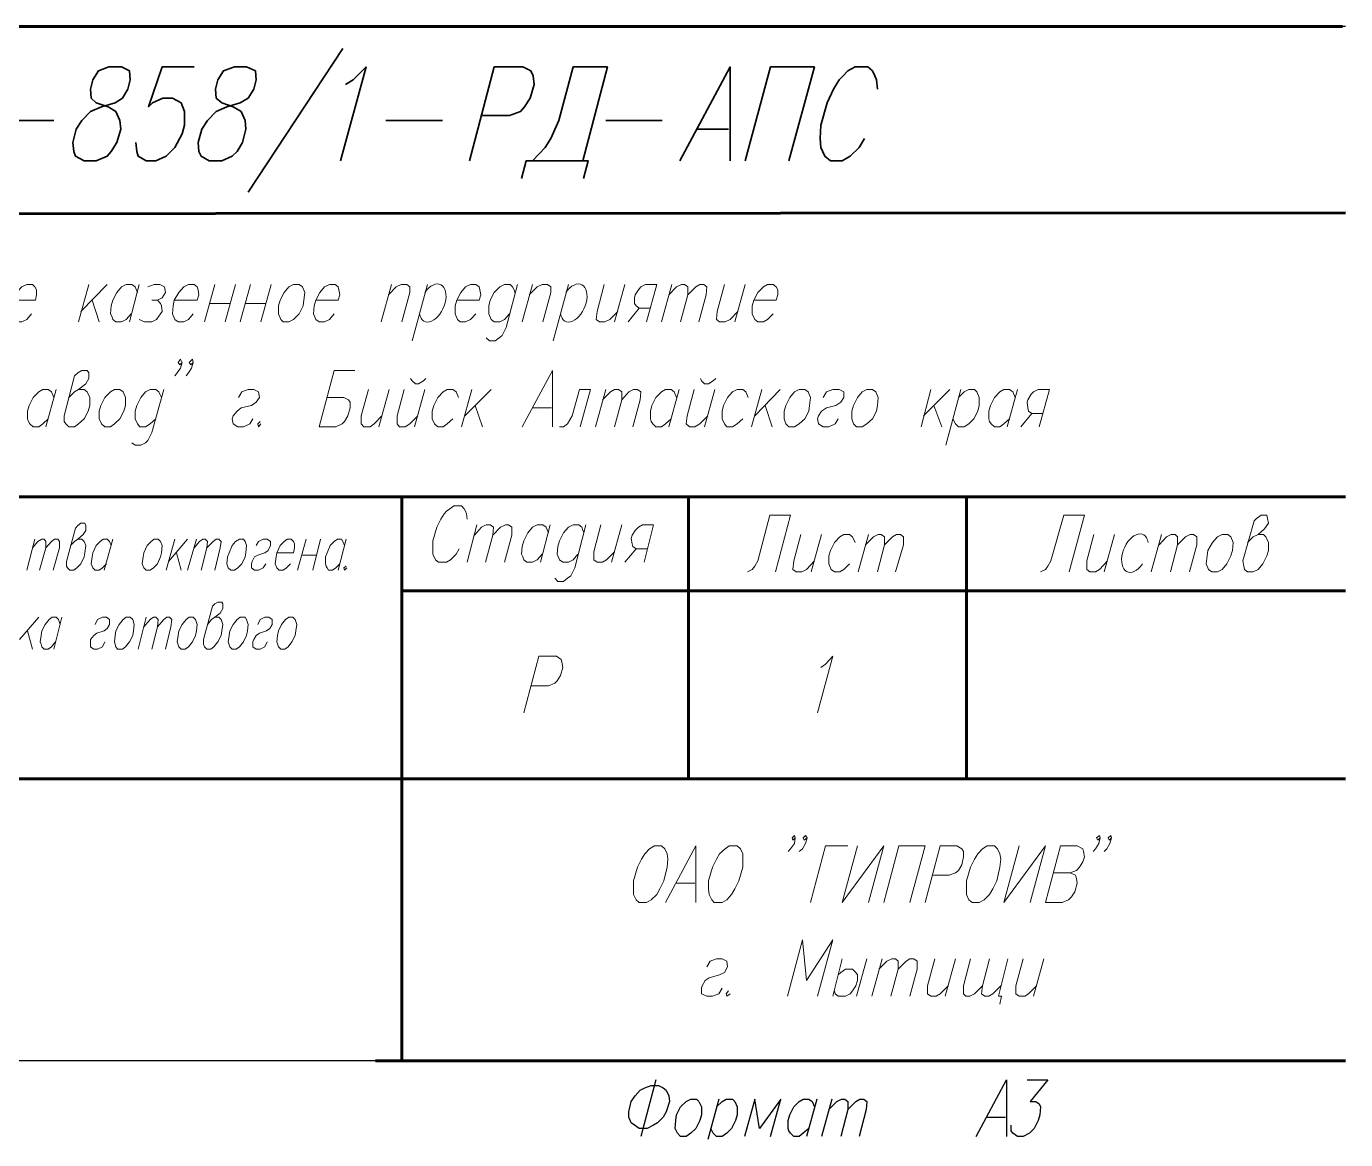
# Model space of a CAD drawing. Header units: millimetres. Extents: x 2185 to 4647, y 1259 to 2456.
# Drawn here: x 4063.25 to 4098.31, y 2312.39 to 2341.98 of the extents above; entities that cross this region are included whole.
import ezdxf

# ---------------------------------------------------------------- set-up
doc = ezdxf.new("R2010")
doc.units = ezdxf.units.MM
for name, color, linetype in [('PDF _0', 7, 'Continuous'), ('PDF _стена', 7, 'Continuous'), ('PDF _текст', 7, 'Continuous')]:
    doc.layers.add(name, color=color, linetype=linetype)

msp = doc.modelspace()

# ---------------------------------------------------------------- linework, layer by layer
at = {"layer": 'PDF _0', "lineweight": 60}
for points in [[(4005.744, 2341.98), (4098.227, 2341.98)], [(4038.237, 2336.985), (4098.312, 2337.027)], [(4005.744, 2329.47), (4098.312, 2329.47)], [(4073.228, 2329.47), (4073.228, 2314.483)], [(4080.848, 2321.976), (4080.848, 2329.47)], [(4088.236, 2329.47), (4088.236, 2321.976)], [(4073.228, 2326.972), (4098.312, 2326.972)], [(4038.237, 2321.976), (4098.312, 2321.976)], [(4098.312, 2314.483), (4072.529, 2314.483)]]:
    msp.add_lwpolyline(points, dxfattribs=at)
at = {"layer": 'PDF _0', "lineweight": 25}
for points in [[(4098.312, 2341.98), (4073.228, 2341.98), (4098.227, 2341.98), (4073.228, 2341.98), (4098.227, 2341.98), (4073.228, 2341.98)], [(4098.227, 2314.483), (4005.744, 2314.483)], [(4073.228, 2314.483), (4080.742, 2314.483)], [(4073.228, 2314.483), (4073.228, 2314.483)]]:
    msp.add_lwpolyline(points, dxfattribs=at)
at = {"layer": 'PDF _стена', "lineweight": 25}
for points in [[(4079.98, 2313.975), (4079.578, 2312.472)], [(4088.49, 2312.472), (4089.294, 2313.975), (4089.294, 2312.472)], [(4089.845, 2313.975), (4090.395, 2313.975), (4089.929, 2313.403), (4090.077, 2313.403), (4090.162, 2313.34), (4090.204, 2313.255), (4090.183, 2313.044), (4090.141, 2312.895), (4090.035, 2312.684), (4089.908, 2312.557), (4089.739, 2312.472), (4089.59, 2312.472), (4089.463, 2312.557), (4089.421, 2312.62), (4089.421, 2312.768)], [(4081.652, 2313.467), (4081.356, 2312.387)], [(4081.589, 2313.255), (4081.737, 2313.403), (4081.843, 2313.467), (4082.012, 2313.467), (4082.076, 2313.403), (4082.139, 2313.255), (4082.139, 2313.044), (4082.097, 2312.895), (4081.991, 2312.684), (4081.864, 2312.557), (4081.737, 2312.472), (4081.589, 2312.472), (4081.504, 2312.557), (4081.441, 2312.684)], [(4083.028, 2312.472), (4083.304, 2313.467), (4082.732, 2312.684), (4082.605, 2313.467), (4082.33, 2312.472)], [(4084.044, 2312.684), (4083.896, 2312.557), (4083.79, 2312.472), (4083.642, 2312.472), (4083.558, 2312.557), (4083.515, 2312.62), (4083.494, 2312.684), (4083.494, 2312.895), (4083.536, 2313.044), (4083.642, 2313.255), (4083.79, 2313.403), (4083.896, 2313.467), (4084.044, 2313.467), (4084.129, 2313.403), (4084.193, 2313.255)], [(4084.256, 2313.467), (4083.981, 2312.472)], [(4084.658, 2313.467), (4084.383, 2312.472)], [(4084.574, 2313.192), (4084.785, 2313.403), (4084.912, 2313.467), (4084.997, 2313.467), (4085.082, 2313.403), (4085.082, 2313.192), (4084.891, 2312.472)], [(4085.082, 2313.192), (4085.293, 2313.403), (4085.399, 2313.467), (4085.505, 2313.467), (4085.59, 2313.403), (4085.569, 2313.192), (4085.378, 2312.472)], [(4088.765, 2312.98), (4089.273, 2312.98)]]:
    msp.add_lwpolyline(points, dxfattribs=at)
for points in [[(4079.853, 2313.827), (4080.044, 2313.827), (4080.171, 2313.763), (4080.255, 2313.7), (4080.319, 2313.552), (4080.34, 2313.403), (4080.255, 2313.128), (4080.171, 2312.98), (4080.023, 2312.832), (4079.917, 2312.768), (4079.747, 2312.684), (4079.536, 2312.684), (4079.409, 2312.768), (4079.324, 2312.832), (4079.261, 2312.98), (4079.261, 2313.128), (4079.324, 2313.403), (4079.43, 2313.552), (4079.557, 2313.7), (4079.684, 2313.763)], [(4080.912, 2313.467), (4081.06, 2313.467), (4081.123, 2313.403), (4081.187, 2313.255), (4081.187, 2313.044), (4081.144, 2312.895), (4081.039, 2312.684), (4080.912, 2312.557), (4080.785, 2312.472), (4080.636, 2312.472), (4080.552, 2312.557), (4080.488, 2312.684), (4080.509, 2312.895), (4080.531, 2313.044), (4080.636, 2313.255), (4080.785, 2313.403)]]:
    msp.add_lwpolyline(points, close=True, dxfattribs=at)
at = {"layer": 'PDF _текст', "lineweight": 35}
for points in [[(4071.661, 2341.388), (4069.142, 2337.577)], [(4067.703, 2340.901), (4066.856, 2340.901), (4066.496, 2339.842), (4066.602, 2339.948), (4066.877, 2340.075), (4067.131, 2340.075), (4067.364, 2339.948), (4067.449, 2339.715), (4067.449, 2339.355), (4067.385, 2339.123), (4067.195, 2338.763), (4066.962, 2338.53), (4066.687, 2338.403), (4066.433, 2338.403), (4066.221, 2338.53), (4066.179, 2338.657), (4066.158, 2338.89)], [(4071.725, 2340.435), (4071.936, 2340.562), (4072.275, 2340.901), (4071.598, 2338.403)], [(4075.027, 2338.403), (4075.683, 2340.901), (4076.445, 2340.901), (4076.657, 2340.795), (4076.72, 2340.668), (4076.742, 2340.435), (4076.636, 2340.075), (4076.487, 2339.842), (4076.382, 2339.715), (4076.085, 2339.609), (4075.344, 2339.609)], [(4076.699, 2338.403), (4077.038, 2338.763), (4077.186, 2338.996), (4077.398, 2339.482), (4077.779, 2340.901), (4078.689, 2340.901), (4078.033, 2338.403)], [(4080.615, 2338.403), (4081.949, 2340.901), (4081.949, 2338.403)], [(4082.351, 2338.403), (4083.028, 2340.901), (4084.193, 2340.901), (4083.515, 2338.403)], [(4085.865, 2340.308), (4085.844, 2340.562), (4085.801, 2340.668), (4085.738, 2340.795), (4085.611, 2340.901), (4085.272, 2340.901), (4085.082, 2340.795), (4084.955, 2340.668), (4084.849, 2340.562), (4084.701, 2340.308), (4084.531, 2339.948), (4084.362, 2339.355), (4084.341, 2338.996), (4084.362, 2338.763), (4084.468, 2338.53), (4084.616, 2338.403), (4084.934, 2338.403), (4085.145, 2338.53), (4085.378, 2338.763), (4085.526, 2338.996)], [(4062.474, 2339.482), (4063.977, 2339.482)], [(4072.804, 2339.482), (4074.307, 2339.482)], [(4078.647, 2339.482), (4080.15, 2339.482)], [(4081.081, 2339.25), (4081.907, 2339.25)], [(4078.054, 2337.937), (4078.181, 2338.403), (4076.53, 2338.403), (4076.403, 2337.937)]]:
    msp.add_lwpolyline(points, dxfattribs=at)
for points in [[(4065.438, 2340.901), (4065.163, 2340.795), (4065.014, 2340.562), (4064.951, 2340.308), (4064.972, 2340.075), (4065.099, 2339.948), (4065.417, 2339.842), (4065.628, 2339.715), (4065.734, 2339.482), (4065.755, 2339.25), (4065.649, 2338.89), (4065.501, 2338.657), (4065.395, 2338.53), (4065.099, 2338.403), (4064.782, 2338.403), (4064.549, 2338.53), (4064.506, 2338.657), (4064.485, 2338.89), (4064.57, 2339.25), (4064.718, 2339.482), (4064.951, 2339.715), (4065.247, 2339.842), (4065.607, 2339.948), (4065.798, 2340.075), (4065.946, 2340.308), (4066.009, 2340.562), (4065.988, 2340.795), (4065.776, 2340.901)], [(4068.782, 2340.901), (4068.486, 2340.795), (4068.338, 2340.562), (4068.274, 2340.308), (4068.295, 2340.075), (4068.444, 2339.948), (4068.74, 2339.842), (4068.952, 2339.715), (4069.058, 2339.482), (4069.079, 2339.25), (4068.994, 2338.89), (4068.846, 2338.657), (4068.719, 2338.53), (4068.444, 2338.403), (4068.105, 2338.403), (4067.893, 2338.53), (4067.83, 2338.657), (4067.809, 2338.89), (4067.914, 2339.25), (4068.063, 2339.482), (4068.295, 2339.715), (4068.571, 2339.842), (4068.931, 2339.948), (4069.142, 2340.075), (4069.29, 2340.308), (4069.354, 2340.562), (4069.333, 2340.795), (4069.1, 2340.901)]]:
    msp.add_lwpolyline(points, close=True, dxfattribs=at)
at = {"layer": 'PDF _текст', "lineweight": 20}
for points in [[(4062.876, 2334.698), (4063.49, 2334.698), (4063.512, 2334.847), (4063.512, 2334.974), (4063.469, 2335.058), (4063.406, 2335.122), (4063.257, 2335.122), (4063.13, 2335.058), (4062.982, 2334.91), (4062.876, 2334.698), (4062.855, 2334.55), (4062.834, 2334.339), (4062.898, 2334.19), (4062.982, 2334.127), (4063.13, 2334.127), (4063.257, 2334.19), (4063.385, 2334.339)], [(4064.909, 2335.122), (4064.633, 2334.127)], [(4065.395, 2335.122), (4064.697, 2334.402)], [(4066.031, 2334.339), (4065.903, 2334.19), (4065.776, 2334.127), (4065.628, 2334.127), (4065.544, 2334.19), (4065.522, 2334.275), (4065.48, 2334.339), (4065.501, 2334.55), (4065.544, 2334.698), (4065.649, 2334.91), (4065.776, 2335.058), (4065.903, 2335.122), (4066.052, 2335.122), (4066.136, 2335.058), (4066.2, 2334.91)], [(4066.242, 2335.122), (4065.988, 2334.127)], [(4066.475, 2335.058), (4066.644, 2335.122), (4066.793, 2335.122), (4066.92, 2335.058), (4066.941, 2334.91), (4066.856, 2334.762), (4066.729, 2334.698), (4066.581, 2334.698)], [(4067.174, 2334.698), (4067.787, 2334.698), (4067.83, 2334.847), (4067.809, 2334.974), (4067.787, 2335.058), (4067.703, 2335.122), (4067.555, 2335.122), (4067.428, 2335.058), (4067.301, 2334.91), (4067.174, 2334.698), (4067.152, 2334.55), (4067.131, 2334.339), (4067.195, 2334.19), (4067.279, 2334.127), (4067.428, 2334.127), (4067.555, 2334.19), (4067.682, 2334.339)], [(4068.253, 2335.122), (4067.978, 2334.127)], [(4068.804, 2335.122), (4068.528, 2334.127)], [(4069.206, 2335.122), (4068.931, 2334.127)], [(4069.756, 2335.122), (4069.481, 2334.127)], [(4070.941, 2334.698), (4071.534, 2334.698), (4071.577, 2334.847), (4071.555, 2334.974), (4071.534, 2335.058), (4071.45, 2335.122), (4071.301, 2335.122), (4071.174, 2335.058), (4071.047, 2334.91), (4070.941, 2334.698), (4070.899, 2334.55), (4070.878, 2334.339), (4070.941, 2334.19), (4071.026, 2334.127), (4071.174, 2334.127), (4071.301, 2334.19), (4071.428, 2334.339)], [(4072.952, 2335.122), (4072.677, 2334.127)], [(4072.868, 2334.847), (4073.079, 2335.058), (4073.206, 2335.122), (4073.355, 2335.122), (4073.439, 2335.058), (4073.439, 2334.91), (4073.228, 2334.127)], [(4073.905, 2335.122), (4073.503, 2333.619)], [(4074.688, 2334.698), (4075.281, 2334.698), (4075.323, 2334.847), (4075.302, 2334.974), (4075.281, 2335.058), (4075.196, 2335.122), (4075.048, 2335.122), (4074.921, 2335.058), (4074.794, 2334.91), (4074.688, 2334.698), (4074.646, 2334.55), (4074.646, 2334.339), (4074.709, 2334.19), (4074.773, 2334.127), (4074.921, 2334.127), (4075.048, 2334.19), (4075.196, 2334.339)], [(4076.297, 2335.122), (4076.001, 2333.979), (4075.895, 2333.767), (4075.81, 2333.704), (4075.704, 2333.619), (4075.556, 2333.619), (4075.471, 2333.704)], [(4076.233, 2334.91), (4076.212, 2334.974), (4076.17, 2335.058), (4076.106, 2335.122), (4075.958, 2335.122), (4075.831, 2335.058), (4075.683, 2334.91), (4075.577, 2334.698), (4075.535, 2334.55), (4075.535, 2334.339), (4075.598, 2334.19), (4075.683, 2334.127), (4075.831, 2334.127), (4075.958, 2334.19), (4076.085, 2334.339)], [(4076.699, 2335.122), (4076.424, 2334.127)], [(4076.615, 2334.847), (4076.826, 2335.058), (4076.953, 2335.122), (4077.101, 2335.122), (4077.186, 2335.058), (4077.186, 2334.91), (4076.974, 2334.127)], [(4077.652, 2335.122), (4077.25, 2333.619)], [(4078.604, 2335.122), (4078.414, 2334.402), (4078.393, 2334.19), (4078.477, 2334.127), (4078.625, 2334.127), (4078.752, 2334.19), (4078.964, 2334.402)], [(4079.155, 2335.122), (4078.879, 2334.127)], [(4079.726, 2334.127), (4080.001, 2335.122), (4079.705, 2335.122), (4079.578, 2335.058), (4079.515, 2334.974), (4079.43, 2334.847), (4079.409, 2334.762), (4079.409, 2334.614), (4079.451, 2334.55), (4079.536, 2334.487), (4079.832, 2334.487)], [(4080.404, 2335.122), (4080.128, 2334.127)], [(4080.319, 2334.847), (4080.531, 2335.058), (4080.658, 2335.122), (4080.742, 2335.122), (4080.827, 2335.058), (4080.827, 2334.847), (4080.636, 2334.127)], [(4080.827, 2334.847), (4081.039, 2335.058), (4081.144, 2335.122), (4081.25, 2335.122), (4081.335, 2335.058), (4081.314, 2334.847), (4081.123, 2334.127)], [(4081.801, 2335.122), (4081.61, 2334.402), (4081.589, 2334.19), (4081.674, 2334.127), (4081.822, 2334.127), (4081.949, 2334.19), (4082.161, 2334.402)], [(4082.351, 2335.122), (4082.076, 2334.127)], [(4082.584, 2334.698), (4083.177, 2334.698), (4083.219, 2334.847), (4083.219, 2334.974), (4083.177, 2335.058), (4083.092, 2335.122), (4082.944, 2335.122), (4082.838, 2335.058), (4082.69, 2334.91), (4082.584, 2334.698), (4082.542, 2334.55), (4082.542, 2334.339), (4082.605, 2334.19), (4082.69, 2334.127), (4082.838, 2334.127), (4082.944, 2334.19), (4083.092, 2334.339)], [(4064.993, 2334.698), (4065.184, 2334.127)], [(4066.729, 2334.698), (4066.814, 2334.614), (4066.835, 2334.55), (4066.856, 2334.402), (4066.771, 2334.275), (4066.708, 2334.19), (4066.581, 2334.127), (4066.39, 2334.127), (4066.242, 2334.19)], [(4068.105, 2334.614), (4068.655, 2334.614)], [(4069.058, 2334.614), (4069.608, 2334.614)], [(4079.239, 2334.127), (4079.536, 2334.487)], [(4067.385, 2333.047), (4067.322, 2332.984), (4067.279, 2333.047), (4067.343, 2333.132), (4067.385, 2333.047), (4067.343, 2332.899), (4067.258, 2332.772), (4067.195, 2332.687)], [(4067.682, 2333.047), (4067.618, 2332.984), (4067.576, 2333.047), (4067.66, 2333.132), (4067.682, 2333.047), (4067.639, 2332.899), (4067.555, 2332.772), (4067.491, 2332.687)], [(4064.379, 2332.116), (4064.528, 2332.264), (4064.633, 2332.328), (4064.824, 2332.476), (4064.909, 2332.624), (4064.909, 2332.772), (4064.866, 2332.836), (4064.718, 2332.836), (4064.612, 2332.772), (4064.528, 2332.687), (4064.252, 2331.629), (4064.252, 2331.481), (4064.295, 2331.417), (4064.379, 2331.333), (4064.528, 2331.333), (4064.633, 2331.417), (4064.782, 2331.544), (4064.887, 2331.756), (4064.93, 2331.904), (4064.93, 2332.116), (4064.866, 2332.264), (4064.782, 2332.328), (4064.633, 2332.328)], [(4071.979, 2332.836), (4071.428, 2332.836), (4071.026, 2331.333), (4071.471, 2331.333), (4071.64, 2331.417), (4071.704, 2331.481), (4071.788, 2331.629), (4071.852, 2331.841), (4071.852, 2331.989), (4071.809, 2332.052), (4071.682, 2332.116), (4071.238, 2332.116)], [(4073.46, 2332.624), (4073.503, 2332.56), (4073.587, 2332.476), (4073.672, 2332.476), (4073.799, 2332.56), (4073.863, 2332.624)], [(4076.424, 2331.333), (4077.228, 2332.836), (4077.228, 2331.333)], [(4081.166, 2332.624), (4081.187, 2332.56), (4081.271, 2332.476), (4081.377, 2332.476), (4081.504, 2332.56), (4081.568, 2332.624)], [(4063.829, 2331.544), (4063.681, 2331.417), (4063.575, 2331.333), (4063.427, 2331.333), (4063.342, 2331.417), (4063.3, 2331.481), (4063.279, 2331.544), (4063.279, 2331.756), (4063.321, 2331.904), (4063.427, 2332.116), (4063.575, 2332.264), (4063.681, 2332.328), (4063.829, 2332.328), (4063.914, 2332.264), (4063.977, 2332.116)], [(4064.041, 2332.328), (4063.766, 2331.333)], [(4066.898, 2332.328), (4066.581, 2331.185), (4066.475, 2330.973), (4066.412, 2330.909), (4066.285, 2330.846), (4066.136, 2330.846), (4066.052, 2330.909)], [(4066.835, 2332.116), (4066.793, 2332.201), (4066.771, 2332.264), (4066.687, 2332.328), (4066.539, 2332.328), (4066.412, 2332.264), (4066.285, 2332.116), (4066.179, 2331.904), (4066.136, 2331.756), (4066.136, 2331.544), (4066.2, 2331.417), (4066.263, 2331.333), (4066.412, 2331.333), (4066.539, 2331.417), (4066.687, 2331.544)], [(4068.888, 2332.116), (4068.973, 2332.264), (4069.142, 2332.328), (4069.29, 2332.328), (4069.417, 2332.264), (4069.439, 2332.116), (4069.354, 2331.989), (4069.227, 2331.904), (4068.952, 2331.841), (4068.846, 2331.756), (4068.74, 2331.629), (4068.719, 2331.544), (4068.74, 2331.417), (4068.867, 2331.333), (4069.015, 2331.333), (4069.185, 2331.417), (4069.269, 2331.544)], [(4072.339, 2332.328), (4072.148, 2331.629), (4072.148, 2331.417), (4072.212, 2331.333), (4072.381, 2331.333), (4072.487, 2331.417), (4072.698, 2331.629)], [(4072.889, 2332.328), (4072.614, 2331.333)], [(4073.291, 2332.328), (4073.101, 2331.629), (4073.101, 2331.417), (4073.164, 2331.333), (4073.312, 2331.333), (4073.439, 2331.417), (4073.651, 2331.629)], [(4073.841, 2332.328), (4073.566, 2331.333)], [(4074.731, 2332.116), (4074.667, 2332.264), (4074.582, 2332.328), (4074.434, 2332.328), (4074.328, 2332.264), (4074.18, 2332.116), (4074.074, 2331.904), (4074.032, 2331.756), (4074.032, 2331.544), (4074.096, 2331.417), (4074.18, 2331.333), (4074.328, 2331.333), (4074.434, 2331.417), (4074.582, 2331.544)], [(4075.09, 2332.328), (4074.815, 2331.333)], [(4075.598, 2332.328), (4074.9, 2331.629)], [(4077.969, 2331.333), (4078.244, 2332.328), (4077.948, 2332.328), (4077.758, 2331.629), (4077.631, 2331.417), (4077.525, 2331.333), (4077.419, 2331.333)], [(4078.647, 2332.328), (4078.371, 2331.333)], [(4078.562, 2332.052), (4078.774, 2332.264), (4078.879, 2332.328), (4078.985, 2332.328), (4079.07, 2332.264), (4079.07, 2332.052), (4078.879, 2331.333)], [(4079.07, 2332.052), (4079.261, 2332.264), (4079.388, 2332.328), (4079.493, 2332.328), (4079.578, 2332.264), (4079.557, 2332.052), (4079.366, 2331.333)], [(4080.382, 2331.544), (4080.234, 2331.417), (4080.128, 2331.333), (4079.98, 2331.333), (4079.896, 2331.417), (4079.853, 2331.481), (4079.832, 2331.544), (4079.832, 2331.756), (4079.874, 2331.904), (4079.98, 2332.116), (4080.128, 2332.264), (4080.234, 2332.328), (4080.382, 2332.328), (4080.467, 2332.264), (4080.531, 2332.116)], [(4080.594, 2332.328), (4080.319, 2331.333)], [(4080.996, 2332.328), (4080.806, 2331.629), (4080.785, 2331.417), (4080.869, 2331.333), (4081.017, 2331.333), (4081.144, 2331.417), (4081.356, 2331.629)], [(4081.547, 2332.328), (4081.271, 2331.333)], [(4082.436, 2332.116), (4082.372, 2332.264), (4082.288, 2332.328), (4082.139, 2332.328), (4082.012, 2332.264), (4081.885, 2332.116), (4081.779, 2331.904), (4081.737, 2331.756), (4081.737, 2331.544), (4081.801, 2331.417), (4081.864, 2331.333), (4082.012, 2331.333), (4082.139, 2331.417), (4082.288, 2331.544)], [(4082.796, 2332.328), (4082.52, 2331.333)], [(4083.282, 2332.328), (4082.605, 2331.629)], [(4084.425, 2332.116), (4084.51, 2332.264), (4084.68, 2332.328), (4084.849, 2332.328), (4084.976, 2332.264), (4084.976, 2332.116), (4084.891, 2331.989), (4084.764, 2331.904), (4084.51, 2331.841), (4084.383, 2331.756), (4084.298, 2331.629), (4084.277, 2331.544), (4084.298, 2331.417), (4084.425, 2331.333), (4084.574, 2331.333), (4084.743, 2331.417), (4084.828, 2331.544)], [(4087.283, 2332.328), (4087.029, 2331.333)], [(4087.791, 2332.328), (4087.093, 2331.629)], [(4088.088, 2332.328), (4087.685, 2330.846)], [(4088.024, 2332.116), (4088.172, 2332.264), (4088.299, 2332.328), (4088.447, 2332.328), (4088.511, 2332.264), (4088.574, 2332.116), (4088.574, 2331.904), (4088.532, 2331.756), (4088.426, 2331.544), (4088.299, 2331.417), (4088.172, 2331.333), (4088.024, 2331.333), (4087.939, 2331.417), (4087.876, 2331.544)], [(4089.379, 2331.544), (4089.231, 2331.417), (4089.125, 2331.333), (4088.977, 2331.333), (4088.892, 2331.417), (4088.85, 2331.481), (4088.828, 2331.544), (4088.828, 2331.756), (4088.871, 2331.904), (4088.977, 2332.116), (4089.125, 2332.264), (4089.231, 2332.328), (4089.379, 2332.328), (4089.463, 2332.264), (4089.527, 2332.116)], [(4089.59, 2332.328), (4089.315, 2331.333)], [(4090.162, 2331.333), (4090.437, 2332.328), (4090.141, 2332.328), (4090.014, 2332.264), (4089.95, 2332.201), (4089.866, 2332.052), (4089.845, 2331.989), (4089.866, 2331.841), (4089.887, 2331.756), (4089.972, 2331.693), (4090.268, 2331.693)], [(4075.175, 2331.904), (4075.366, 2331.333)], [(4076.699, 2331.841), (4077.207, 2331.841)], [(4082.88, 2331.904), (4083.071, 2331.333)], [(4087.368, 2331.904), (4087.58, 2331.333)], [(4069.46, 2331.481), (4069.396, 2331.417), (4069.417, 2331.333), (4069.481, 2331.417)], [(4089.675, 2331.333), (4089.972, 2331.693)], [(4074.963, 2328.877), (4074.942, 2329.025), (4074.921, 2329.089), (4074.879, 2329.152), (4074.815, 2329.237), (4074.604, 2329.237), (4074.498, 2329.152), (4074.413, 2329.089), (4074.35, 2329.025), (4074.265, 2328.877), (4074.159, 2328.666), (4074.053, 2328.306), (4074.053, 2328.094), (4074.053, 2327.946), (4074.117, 2327.798), (4074.201, 2327.734), (4074.413, 2327.734), (4074.519, 2327.798), (4074.667, 2327.946), (4074.752, 2328.094)], [(4064.422, 2328.179), (4064.528, 2328.285), (4064.612, 2328.348), (4064.76, 2328.475), (4064.824, 2328.581), (4064.824, 2328.708), (4064.803, 2328.771), (4064.697, 2328.771), (4064.612, 2328.708), (4064.549, 2328.644), (4064.316, 2327.755), (4064.316, 2327.628), (4064.337, 2327.586), (4064.401, 2327.522), (4064.506, 2327.522), (4064.591, 2327.586), (4064.697, 2327.692), (4064.782, 2327.882), (4064.803, 2327.988), (4064.824, 2328.179), (4064.782, 2328.285), (4064.718, 2328.348), (4064.612, 2328.348)], [(4075.217, 2328.729), (4074.963, 2327.734)], [(4075.154, 2328.454), (4075.344, 2328.666), (4075.471, 2328.729), (4075.577, 2328.729), (4075.662, 2328.666), (4075.641, 2328.454), (4075.45, 2327.734)], [(4075.641, 2328.454), (4075.852, 2328.666), (4075.979, 2328.729), (4076.064, 2328.729), (4076.149, 2328.666), (4076.149, 2328.454), (4075.958, 2327.734)], [(4076.953, 2327.946), (4076.826, 2327.798), (4076.699, 2327.734), (4076.551, 2327.734), (4076.466, 2327.798), (4076.445, 2327.882), (4076.403, 2327.946), (4076.424, 2328.158), (4076.466, 2328.306), (4076.572, 2328.517), (4076.699, 2328.666), (4076.826, 2328.729), (4076.974, 2328.729), (4077.059, 2328.666), (4077.123, 2328.517)], [(4077.165, 2328.729), (4076.911, 2327.734)], [(4078.117, 2328.729), (4077.821, 2327.586), (4077.715, 2327.374), (4077.631, 2327.311), (4077.525, 2327.226), (4077.377, 2327.226), (4077.292, 2327.311)], [(4078.075, 2328.517), (4078.033, 2328.581), (4078.012, 2328.666), (4077.927, 2328.729), (4077.779, 2328.729), (4077.652, 2328.666), (4077.525, 2328.517), (4077.419, 2328.306), (4077.377, 2328.158), (4077.355, 2327.946), (4077.419, 2327.798), (4077.504, 2327.734), (4077.652, 2327.734), (4077.779, 2327.798), (4077.906, 2327.946)], [(4078.52, 2328.729), (4078.329, 2328.009), (4078.329, 2327.798), (4078.414, 2327.734), (4078.562, 2327.734), (4078.668, 2327.798), (4078.879, 2328.009)], [(4079.07, 2328.729), (4078.795, 2327.734)], [(4079.663, 2327.734), (4079.917, 2328.729), (4079.62, 2328.729), (4079.515, 2328.666), (4079.43, 2328.581), (4079.345, 2328.454), (4079.324, 2328.369), (4079.345, 2328.221), (4079.366, 2328.158), (4079.451, 2328.094), (4079.747, 2328.094)], [(4083.155, 2327.48), (4083.558, 2328.983), (4083.007, 2328.983), (4082.69, 2327.777), (4082.605, 2327.628), (4082.542, 2327.544), (4082.415, 2327.48)], [(4090.966, 2327.48), (4091.369, 2328.983), (4090.818, 2328.983), (4090.48, 2327.777), (4090.395, 2327.628), (4090.331, 2327.544), (4090.204, 2327.48)], [(4095.708, 2328.263), (4095.856, 2328.412), (4095.983, 2328.475), (4096.153, 2328.623), (4096.258, 2328.771), (4096.237, 2328.898), (4096.216, 2328.983), (4096.068, 2328.983), (4095.941, 2328.898), (4095.877, 2328.835), (4095.581, 2327.777), (4095.602, 2327.628), (4095.623, 2327.544), (4095.708, 2327.48), (4095.856, 2327.48), (4095.983, 2327.544), (4096.11, 2327.692), (4096.216, 2327.904), (4096.258, 2328.052), (4096.258, 2328.263), (4096.195, 2328.412), (4096.131, 2328.475), (4095.983, 2328.475)], [(4063.469, 2328.348), (4063.257, 2327.522)], [(4063.406, 2328.115), (4063.554, 2328.285), (4063.66, 2328.348), (4063.723, 2328.348), (4063.766, 2328.285), (4063.766, 2328.115), (4063.596, 2327.522)], [(4063.766, 2328.115), (4063.914, 2328.285), (4063.998, 2328.348), (4064.083, 2328.348), (4064.125, 2328.285), (4064.125, 2328.115), (4063.956, 2327.522)], [(4065.374, 2327.692), (4065.268, 2327.586), (4065.184, 2327.522), (4065.078, 2327.522), (4065.014, 2327.586), (4064.993, 2327.628), (4064.972, 2327.692), (4064.993, 2327.882), (4065.014, 2327.988), (4065.099, 2328.179), (4065.205, 2328.285), (4065.29, 2328.348), (4065.395, 2328.348), (4065.459, 2328.285), (4065.501, 2328.179)], [(4065.544, 2328.348), (4065.311, 2327.522)], [(4067.195, 2328.348), (4066.962, 2327.522)], [(4067.533, 2328.348), (4067.025, 2327.755)], [(4067.766, 2328.348), (4067.533, 2327.522)], [(4067.703, 2328.115), (4067.851, 2328.285), (4067.936, 2328.348), (4067.999, 2328.348), (4068.063, 2328.285), (4068.041, 2328.115), (4067.893, 2327.522)], [(4068.041, 2328.115), (4068.211, 2328.285), (4068.295, 2328.348), (4068.359, 2328.348), (4068.422, 2328.285), (4068.401, 2328.115), (4068.253, 2327.522)], [(4069.354, 2328.179), (4069.417, 2328.285), (4069.544, 2328.348), (4069.65, 2328.348), (4069.735, 2328.285), (4069.735, 2328.179), (4069.671, 2328.052), (4069.587, 2327.988), (4069.396, 2327.925), (4069.312, 2327.882), (4069.248, 2327.755), (4069.227, 2327.692), (4069.227, 2327.586), (4069.312, 2327.522), (4069.417, 2327.522), (4069.544, 2327.586), (4069.608, 2327.692)], [(4069.904, 2327.988), (4070.349, 2327.988), (4070.37, 2328.115), (4070.37, 2328.221), (4070.349, 2328.285), (4070.285, 2328.348), (4070.179, 2328.348), (4070.095, 2328.285), (4069.989, 2328.179), (4069.904, 2327.988), (4069.883, 2327.882), (4069.862, 2327.692), (4069.904, 2327.586), (4069.968, 2327.522), (4070.074, 2327.522), (4070.158, 2327.586), (4070.264, 2327.692)], [(4070.687, 2328.348), (4070.455, 2327.522)], [(4071.068, 2328.348), (4070.857, 2327.522)], [(4071.577, 2327.692), (4071.471, 2327.586), (4071.386, 2327.522), (4071.28, 2327.522), (4071.238, 2327.586), (4071.217, 2327.628), (4071.195, 2327.692), (4071.195, 2327.882), (4071.238, 2327.988), (4071.323, 2328.179), (4071.428, 2328.285), (4071.513, 2328.348), (4071.619, 2328.348), (4071.661, 2328.285), (4071.704, 2328.179)], [(4071.746, 2328.348), (4071.534, 2327.522)], [(4083.833, 2328.475), (4083.642, 2327.777), (4083.621, 2327.544), (4083.706, 2327.48), (4083.854, 2327.48), (4083.981, 2327.544), (4084.193, 2327.777)], [(4084.383, 2328.475), (4084.108, 2327.48)], [(4085.272, 2328.263), (4085.209, 2328.412), (4085.124, 2328.475), (4084.976, 2328.475), (4084.87, 2328.412), (4084.722, 2328.263), (4084.616, 2328.052), (4084.574, 2327.904), (4084.574, 2327.692), (4084.637, 2327.544), (4084.722, 2327.48), (4084.87, 2327.48), (4084.976, 2327.544), (4085.124, 2327.692)], [(4085.632, 2328.475), (4085.357, 2327.48)], [(4085.547, 2328.2), (4085.759, 2328.412), (4085.886, 2328.475), (4085.971, 2328.475), (4086.055, 2328.412), (4086.055, 2328.2), (4085.865, 2327.48)], [(4086.055, 2328.2), (4086.267, 2328.412), (4086.373, 2328.475), (4086.479, 2328.475), (4086.563, 2328.412), (4086.563, 2328.2), (4086.352, 2327.48)], [(4091.623, 2328.475), (4091.432, 2327.777), (4091.432, 2327.544), (4091.517, 2327.48), (4091.665, 2327.48), (4091.771, 2327.544), (4091.982, 2327.777)], [(4092.173, 2328.475), (4091.898, 2327.48)], [(4093.422, 2328.475), (4093.147, 2327.48)], [(4093.358, 2328.2), (4093.549, 2328.412), (4093.676, 2328.475), (4093.782, 2328.475), (4093.845, 2328.412), (4093.845, 2328.2), (4093.655, 2327.48)], [(4093.845, 2328.2), (4094.057, 2328.412), (4094.184, 2328.475), (4094.269, 2328.475), (4094.353, 2328.412), (4094.353, 2328.2), (4094.163, 2327.48)], [(4067.237, 2327.988), (4067.364, 2327.522)], [(4079.155, 2327.734), (4079.451, 2328.094)], [(4070.582, 2327.925), (4070.963, 2327.925)], [(4071.746, 2327.628), (4071.682, 2327.586), (4071.704, 2327.522), (4071.767, 2327.586)], [(4068.063, 2326.083), (4068.168, 2326.21), (4068.253, 2326.274), (4068.401, 2326.379), (4068.465, 2326.506), (4068.465, 2326.633), (4068.444, 2326.676), (4068.338, 2326.676), (4068.253, 2326.633), (4068.19, 2326.57), (4067.957, 2325.681), (4067.957, 2325.554), (4067.978, 2325.49), (4068.041, 2325.427), (4068.147, 2325.427), (4068.232, 2325.49), (4068.338, 2325.617), (4068.422, 2325.787), (4068.444, 2325.914), (4068.465, 2326.083), (4068.422, 2326.21), (4068.359, 2326.274), (4068.253, 2326.274)], [(4063.575, 2326.274), (4063.067, 2325.681)], [(4064.02, 2325.617), (4063.914, 2325.49), (4063.829, 2325.427), (4063.723, 2325.427), (4063.66, 2325.49), (4063.639, 2325.554), (4063.617, 2325.617), (4063.639, 2325.787), (4063.66, 2325.914), (4063.744, 2326.083), (4063.85, 2326.21), (4063.935, 2326.274), (4064.041, 2326.274), (4064.104, 2326.21), (4064.147, 2326.083)], [(4064.189, 2326.274), (4063.977, 2325.427)], [(4065.078, 2326.083), (4065.141, 2326.21), (4065.268, 2326.274), (4065.374, 2326.274), (4065.459, 2326.21), (4065.459, 2326.083), (4065.395, 2325.977), (4065.311, 2325.914), (4065.12, 2325.85), (4065.036, 2325.787), (4064.951, 2325.681), (4064.951, 2325.617), (4064.951, 2325.49), (4065.036, 2325.427), (4065.141, 2325.427), (4065.268, 2325.49), (4065.332, 2325.617)], [(4066.433, 2326.274), (4066.221, 2325.427)], [(4066.369, 2326.02), (4066.539, 2326.21), (4066.623, 2326.274), (4066.687, 2326.274), (4066.75, 2326.21), (4066.729, 2326.02), (4066.581, 2325.427)], [(4066.729, 2326.02), (4066.898, 2326.21), (4066.983, 2326.274), (4067.047, 2326.274), (4067.11, 2326.21), (4067.089, 2326.02), (4066.941, 2325.427)], [(4069.396, 2326.083), (4069.46, 2326.21), (4069.587, 2326.274), (4069.693, 2326.274), (4069.777, 2326.21), (4069.777, 2326.083), (4069.714, 2325.977), (4069.629, 2325.914), (4069.439, 2325.85), (4069.354, 2325.787), (4069.29, 2325.681), (4069.269, 2325.617), (4069.269, 2325.49), (4069.354, 2325.427), (4069.46, 2325.427), (4069.587, 2325.49), (4069.65, 2325.617)], [(4063.279, 2325.914), (4063.406, 2325.427)], [(4076.466, 2323.733), (4076.869, 2325.236), (4077.334, 2325.236), (4077.461, 2325.152), (4077.482, 2325.088), (4077.504, 2324.94), (4077.44, 2324.728), (4077.355, 2324.58), (4077.292, 2324.517), (4077.123, 2324.453), (4076.657, 2324.453)], [(4084.362, 2324.94), (4084.489, 2325.025), (4084.68, 2325.236), (4084.277, 2323.733)], [(4083.685, 2320.41), (4083.621, 2320.347), (4083.6, 2320.41), (4083.663, 2320.474), (4083.685, 2320.41), (4083.663, 2320.262), (4083.558, 2320.114), (4083.494, 2320.05)], [(4084.002, 2320.41), (4083.917, 2320.347), (4083.896, 2320.41), (4083.96, 2320.474), (4084.002, 2320.41), (4083.96, 2320.262), (4083.875, 2320.114), (4083.79, 2320.05)], [(4091.792, 2320.41), (4091.728, 2320.347), (4091.686, 2320.41), (4091.771, 2320.474), (4091.792, 2320.41), (4091.75, 2320.262), (4091.665, 2320.114), (4091.601, 2320.05)], [(4092.088, 2320.41), (4092.025, 2320.347), (4092.004, 2320.41), (4092.067, 2320.474), (4092.088, 2320.41), (4092.046, 2320.262), (4091.961, 2320.114), (4091.898, 2320.05)], [(4080.234, 2318.695), (4081.039, 2320.198), (4081.039, 2318.695)], [(4085.082, 2320.198), (4084.489, 2320.198), (4084.087, 2318.695)], [(4085.336, 2320.198), (4084.934, 2318.695), (4086.034, 2320.198), (4085.632, 2318.695)], [(4086.034, 2318.695), (4086.436, 2320.198), (4087.135, 2320.198), (4086.733, 2318.695)], [(4087.135, 2318.695), (4087.537, 2320.198), (4087.982, 2320.198), (4088.109, 2320.114), (4088.151, 2320.05), (4088.151, 2319.902), (4088.109, 2319.69), (4088.024, 2319.542), (4087.939, 2319.479), (4087.77, 2319.415), (4087.326, 2319.415)], [(4089.633, 2320.198), (4089.231, 2318.695), (4090.331, 2320.198), (4089.929, 2318.695)], [(4090.988, 2319.479), (4091.157, 2319.542), (4091.242, 2319.627), (4091.326, 2319.775), (4091.369, 2319.902), (4091.347, 2320.05), (4091.326, 2320.114), (4091.178, 2320.198), (4090.734, 2320.198), (4090.331, 2318.695), (4090.776, 2318.695), (4090.945, 2318.759), (4091.03, 2318.844), (4091.115, 2318.971), (4091.178, 2319.203), (4091.157, 2319.33), (4091.136, 2319.415), (4090.988, 2319.479), (4090.543, 2319.479)], [(4080.509, 2319.203), (4081.017, 2319.203)], [(4084.277, 2316.198), (4084.68, 2317.701), (4083.981, 2316.621), (4083.875, 2317.701), (4083.473, 2316.198)], [(4081.335, 2316.981), (4081.42, 2317.129), (4081.589, 2317.193), (4081.737, 2317.193), (4081.864, 2317.129), (4081.885, 2316.981), (4081.801, 2316.833), (4081.674, 2316.769), (4081.398, 2316.684), (4081.293, 2316.621), (4081.208, 2316.473), (4081.187, 2316.409), (4081.187, 2316.261), (4081.335, 2316.198), (4081.483, 2316.198), (4081.652, 2316.261), (4081.737, 2316.409)], [(4084.934, 2317.193), (4084.68, 2316.198)], [(4085.59, 2317.193), (4085.315, 2316.198)], [(4085.992, 2317.193), (4085.717, 2316.198)], [(4085.907, 2316.917), (4086.119, 2317.129), (4086.246, 2317.193), (4086.352, 2317.193), (4086.415, 2317.129), (4086.415, 2316.917), (4086.225, 2316.198)], [(4086.415, 2316.917), (4086.627, 2317.129), (4086.733, 2317.193), (4086.839, 2317.193), (4086.923, 2317.129), (4086.923, 2316.917), (4086.733, 2316.198)], [(4087.389, 2317.193), (4087.199, 2316.473), (4087.199, 2316.261), (4087.283, 2316.198), (4087.431, 2316.198), (4087.537, 2316.261), (4087.749, 2316.473)], [(4087.939, 2317.193), (4087.664, 2316.198)], [(4088.659, 2316.473), (4088.447, 2316.261), (4088.32, 2316.198), (4088.215, 2316.198), (4088.151, 2316.261), (4088.151, 2316.473), (4088.342, 2317.193)], [(4089.146, 2316.473), (4088.934, 2316.261), (4088.828, 2316.198), (4088.723, 2316.198), (4088.638, 2316.261), (4088.659, 2316.473), (4088.85, 2317.193)], [(4089.336, 2317.193), (4089.082, 2316.198), (4089.167, 2316.198), (4089.125, 2315.986)], [(4089.739, 2317.193), (4089.548, 2316.473), (4089.548, 2316.261), (4089.633, 2316.198), (4089.781, 2316.198), (4089.887, 2316.261), (4090.099, 2316.473)], [(4090.289, 2317.193), (4090.014, 2316.198)], [(4084.828, 2316.769), (4084.891, 2316.833), (4085.018, 2316.917), (4085.166, 2316.917), (4085.209, 2316.917), (4085.293, 2316.833), (4085.336, 2316.769), (4085.336, 2316.621), (4085.293, 2316.473), (4085.209, 2316.346), (4085.145, 2316.261), (4085.018, 2316.198), (4084.828, 2316.198), (4084.743, 2316.261), (4084.722, 2316.346)], [(4081.907, 2316.346), (4081.843, 2316.261), (4081.864, 2316.198), (4081.949, 2316.261)]]:
    msp.add_lwpolyline(points, dxfattribs=at)
for points in [[(4070.349, 2335.122), (4070.497, 2335.122), (4070.582, 2335.058), (4070.645, 2334.91), (4070.624, 2334.698), (4070.603, 2334.55), (4070.497, 2334.339), (4070.349, 2334.19), (4070.222, 2334.127), (4070.074, 2334.127), (4070.01, 2334.19), (4069.947, 2334.339), (4069.947, 2334.55), (4069.989, 2334.698), (4070.095, 2334.91), (4070.222, 2335.058)], [(4065.586, 2332.328), (4065.734, 2332.328), (4065.819, 2332.264), (4065.882, 2332.116), (4065.882, 2331.904), (4065.84, 2331.756), (4065.734, 2331.544), (4065.586, 2331.417), (4065.48, 2331.333), (4065.332, 2331.333), (4065.247, 2331.417), (4065.184, 2331.544), (4065.184, 2331.756), (4065.226, 2331.904), (4065.332, 2332.116), (4065.48, 2332.264)], [(4083.79, 2332.328), (4083.939, 2332.328), (4084.023, 2332.264), (4084.087, 2332.116), (4084.066, 2331.904), (4084.044, 2331.756), (4083.939, 2331.544), (4083.79, 2331.417), (4083.663, 2331.333), (4083.515, 2331.333), (4083.431, 2331.417), (4083.388, 2331.544), (4083.388, 2331.756), (4083.431, 2331.904), (4083.536, 2332.116), (4083.663, 2332.264)], [(4085.59, 2332.328), (4085.738, 2332.328), (4085.823, 2332.264), (4085.886, 2332.116), (4085.865, 2331.904), (4085.844, 2331.756), (4085.738, 2331.544), (4085.59, 2331.417), (4085.463, 2331.333), (4085.315, 2331.333), (4085.23, 2331.417), (4085.188, 2331.544), (4085.188, 2331.756), (4085.23, 2331.904), (4085.336, 2332.116), (4085.463, 2332.264)], [(4066.644, 2328.348), (4066.75, 2328.348), (4066.814, 2328.285), (4066.856, 2328.179), (4066.835, 2327.988), (4066.814, 2327.882), (4066.729, 2327.692), (4066.623, 2327.586), (4066.539, 2327.522), (4066.433, 2327.522), (4066.369, 2327.586), (4066.327, 2327.692), (4066.348, 2327.882), (4066.369, 2327.988), (4066.454, 2328.179), (4066.56, 2328.285)], [(4068.909, 2328.348), (4069.015, 2328.348), (4069.058, 2328.285), (4069.1, 2328.179), (4069.079, 2327.988), (4069.058, 2327.882), (4068.973, 2327.692), (4068.867, 2327.586), (4068.782, 2327.522), (4068.677, 2327.522), (4068.613, 2327.586), (4068.571, 2327.692), (4068.592, 2327.882), (4068.634, 2327.988), (4068.719, 2328.179), (4068.804, 2328.285)], [(4095.031, 2328.475), (4095.179, 2328.475), (4095.264, 2328.412), (4095.327, 2328.263), (4095.306, 2328.052), (4095.264, 2327.904), (4095.158, 2327.692), (4095.031, 2327.544), (4094.904, 2327.48), (4094.755, 2327.48), (4094.671, 2327.544), (4094.607, 2327.692), (4094.628, 2327.904), (4094.65, 2328.052), (4094.777, 2328.263), (4094.904, 2328.412)], [(4065.903, 2326.274), (4066.009, 2326.274), (4066.073, 2326.21), (4066.115, 2326.083), (4066.094, 2325.914), (4066.073, 2325.787), (4065.988, 2325.617), (4065.882, 2325.49), (4065.798, 2325.427), (4065.671, 2325.427), (4065.628, 2325.49), (4065.586, 2325.617), (4065.607, 2325.787), (4065.628, 2325.914), (4065.713, 2326.083), (4065.819, 2326.21)], [(4067.576, 2326.274), (4067.682, 2326.274), (4067.745, 2326.21), (4067.787, 2326.083), (4067.766, 2325.914), (4067.745, 2325.787), (4067.66, 2325.617), (4067.555, 2325.49), (4067.47, 2325.427), (4067.364, 2325.427), (4067.301, 2325.49), (4067.258, 2325.617), (4067.279, 2325.787), (4067.301, 2325.914), (4067.385, 2326.083), (4067.491, 2326.21)], [(4068.931, 2326.274), (4069.058, 2326.274), (4069.1, 2326.21), (4069.142, 2326.083), (4069.121, 2325.914), (4069.1, 2325.787), (4069.015, 2325.617), (4068.909, 2325.49), (4068.825, 2325.427), (4068.719, 2325.427), (4068.655, 2325.49), (4068.613, 2325.617), (4068.634, 2325.787), (4068.655, 2325.914), (4068.74, 2326.083), (4068.846, 2326.21)], [(4070.222, 2326.274), (4070.328, 2326.274), (4070.391, 2326.21), (4070.433, 2326.083), (4070.412, 2325.914), (4070.391, 2325.787), (4070.306, 2325.617), (4070.201, 2325.49), (4070.116, 2325.427), (4070.01, 2325.427), (4069.947, 2325.49), (4069.904, 2325.617), (4069.925, 2325.787), (4069.947, 2325.914), (4070.031, 2326.083), (4070.137, 2326.21)], [(4079.938, 2320.198), (4080.128, 2320.198), (4080.213, 2320.114), (4080.277, 2319.987), (4080.298, 2319.839), (4080.277, 2319.627), (4080.192, 2319.267), (4080.086, 2319.055), (4080.001, 2318.907), (4079.853, 2318.759), (4079.726, 2318.695), (4079.536, 2318.695), (4079.451, 2318.759), (4079.388, 2318.907), (4079.388, 2319.055), (4079.388, 2319.267), (4079.493, 2319.627), (4079.599, 2319.839), (4079.684, 2319.987), (4079.811, 2320.114)], [(4081.928, 2320.198), (4082.139, 2320.198), (4082.224, 2320.114), (4082.288, 2319.987), (4082.288, 2319.839), (4082.288, 2319.627), (4082.182, 2319.267), (4082.076, 2319.055), (4081.991, 2318.907), (4081.864, 2318.759), (4081.737, 2318.695), (4081.525, 2318.695), (4081.462, 2318.759), (4081.398, 2318.907), (4081.377, 2319.055), (4081.377, 2319.267), (4081.483, 2319.627), (4081.589, 2319.839), (4081.674, 2319.987), (4081.822, 2320.114)], [(4088.786, 2320.198), (4088.977, 2320.198), (4089.061, 2320.114), (4089.125, 2319.987), (4089.146, 2319.839), (4089.125, 2319.627), (4089.04, 2319.267), (4088.934, 2319.055), (4088.85, 2318.907), (4088.701, 2318.759), (4088.574, 2318.695), (4088.384, 2318.695), (4088.299, 2318.759), (4088.236, 2318.907), (4088.236, 2319.055), (4088.236, 2319.267), (4088.342, 2319.627), (4088.447, 2319.839), (4088.532, 2319.987), (4088.659, 2320.114)]]:
    msp.add_lwpolyline(points, close=True, dxfattribs=at)
for centre, major_axis, ratio, start_param, end_param in [((4074.043, 2334.627), (0.212, 0.49), 0.591439, 2.429145, 7.511203), ((4077.79, 2334.627), (0.212, 0.49), 0.591439, 2.429145, 7.511203), ((4092.714, 2327.978), (0.207, 0.497), 0.583901, 5.543205, 10.639989)]:
    msp.add_ellipse(centre, major_axis=major_axis, ratio=ratio, start_param=start_param, end_param=end_param, dxfattribs=at)

doc.saveas('drawing.dxf')
